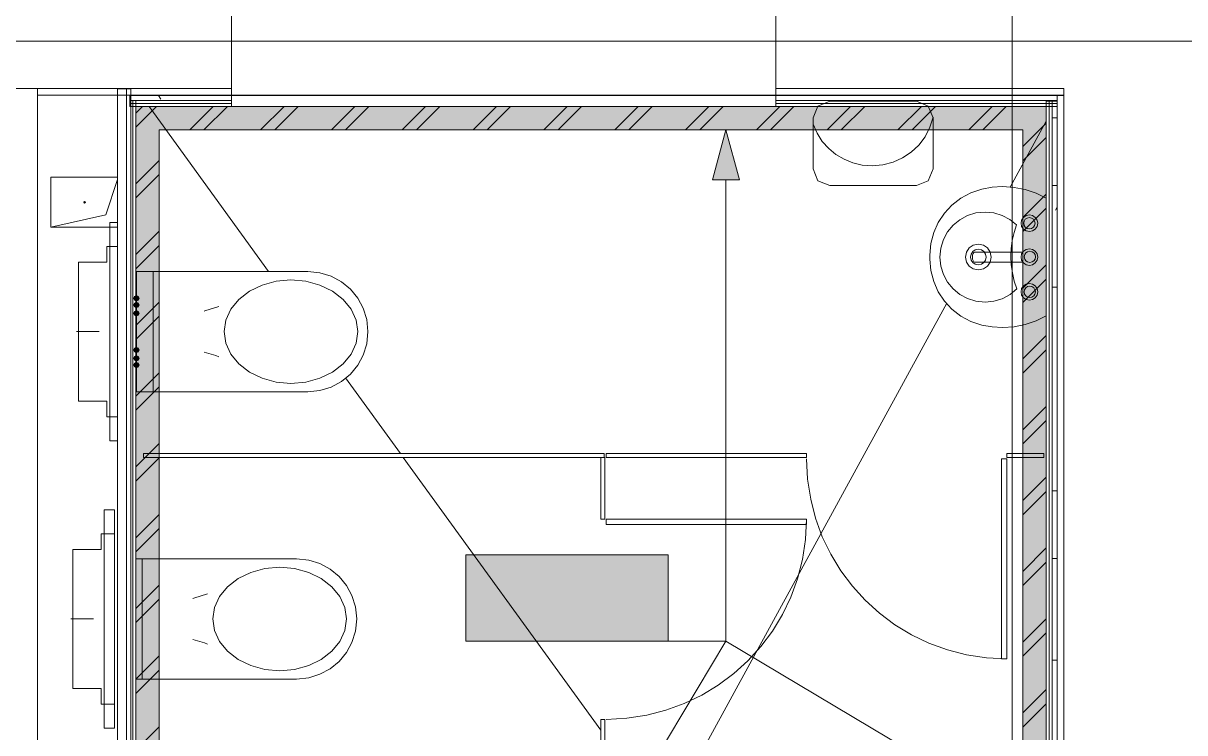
# Model space of a CAD drawing. Header units: millimetres. Extents: x -546 to 1681, y -650 to 1730.
# Drawn here: x 375.55 to 410.35, y 469.64 to 490.91 of the extents above; entities that cross this region are included whole.
import ezdxf

# ---------------------------------------------------------------- set-up
doc = ezdxf.new("R2010")
doc.units = ezdxf.units.MM

msp = doc.modelspace()

# ---------------------------------------------------------------- hatches: boundary and pattern name
at = {"true_color": 0xcccccc}
h = msp.add_hatch(color=254, dxfattribs=at)
h.dxf.hatch_style = 2
h.paths.add_polyline_path([(379.627, 487.709), (378.927, 487.709), (378.927, 488.409)])
h = msp.add_hatch(color=254, dxfattribs=at)
h.dxf.hatch_style = 2
h.paths.add_polyline_path([(379.627, 488.409), (379.627, 487.709), (378.927, 488.409)])
h = msp.add_hatch(color=254, dxfattribs=at)
h.dxf.hatch_style = 2
h.paths.add_polyline_path([(379.627, 487.709), (379.627, 488.409), (405.497, 488.409), (405.497, 487.709)])
h = msp.add_hatch(color=254, dxfattribs=at)
h.dxf.hatch_style = 2
h.paths.add_polyline_path([(405.497, 487.709), (405.497, 488.409), (406.197, 488.409)])
h = msp.add_hatch(color=254, dxfattribs=at)
h.dxf.hatch_style = 2
h.paths.add_polyline_path([(405.497, 487.709), (406.197, 488.409), (406.197, 487.709)])
h = msp.add_hatch(color=254, dxfattribs=at)
h.dxf.hatch_style = 2
h.paths.add_polyline_path([(379.627, 458.874), (378.927, 458.874), (378.927, 487.709), (379.627, 487.709)])
at = {"true_color": 0x0077b0}
h = msp.add_hatch(color=144, dxfattribs=at)
h.dxf.hatch_style = 2
h.paths.add_polyline_path([(396.602, 487.709), (397.002, 486.216), (396.202, 486.216)])
at = {"true_color": 0xcccccc}
h = msp.add_hatch(color=254, dxfattribs=at)
h.dxf.hatch_style = 2
h.paths.add_polyline_path([(405.497, 487.709), (406.197, 487.709), (406.197, 415.989), (405.497, 415.989)])
h = msp.add_hatch(color=7)
h.dxf.hatch_style = 2
h.paths.add_polyline_path([(378.946, 482.574), (379.009, 482.6), (379.036, 482.664), (379.009, 482.727), (378.946, 482.754), (378.936, 482.754), (378.872, 482.727), (378.846, 482.664), (378.872, 482.6), (378.936, 482.574)])
h = msp.add_hatch(color=7)
h.dxf.hatch_style = 2
h.paths.add_polyline_path([(378.936, 482.554), (378.872, 482.527), (378.846, 482.464), (378.872, 482.4), (378.936, 482.374), (378.946, 482.374), (379.009, 482.4), (379.036, 482.464), (379.009, 482.527), (378.946, 482.554)])
h = msp.add_hatch(color=7)
h.dxf.hatch_style = 2
h.paths.add_polyline_path([(378.946, 482.124), (379.009, 482.15), (379.036, 482.214), (379.009, 482.277), (378.946, 482.304), (378.936, 482.304), (378.872, 482.277), (378.846, 482.214), (378.872, 482.15), (378.936, 482.124)])
h = msp.add_hatch(color=7)
h.dxf.hatch_style = 2
h.paths.add_polyline_path([(378.936, 481.204), (378.872, 481.177), (378.846, 481.114), (378.872, 481.05), (378.936, 481.024), (378.946, 481.024), (379.009, 481.05), (379.036, 481.114), (379.009, 481.177), (378.946, 481.204)])
h = msp.add_hatch(color=7)
h.dxf.hatch_style = 2
h.paths.add_polyline_path([(378.946, 480.774), (379.009, 480.8), (379.036, 480.864), (379.009, 480.927), (378.946, 480.954), (378.936, 480.954), (378.872, 480.927), (378.846, 480.864), (378.872, 480.8), (378.936, 480.774)])
h = msp.add_hatch(color=7)
h.dxf.hatch_style = 2
h.paths.add_polyline_path([(378.936, 480.754), (378.872, 480.727), (378.846, 480.664), (378.872, 480.6), (378.936, 480.574), (378.946, 480.574), (379.009, 480.6), (379.036, 480.664), (379.009, 480.727), (378.946, 480.754)])
at = {"true_color": 0xffffff}
h = msp.add_hatch(color=7, dxfattribs=at)
h.dxf.hatch_style = 2
h.paths.add_polyline_path([(388.807, 474.977), (394.867, 474.977), (394.867, 472.389), (388.807, 472.389)])
h = msp.add_hatch(color=7, dxfattribs=at)
h.dxf.hatch_style = 2
h.paths.add_polyline_path([(388.807, 474.977), (394.867, 474.977), (394.867, 472.389), (388.807, 472.389)])
h = msp.add_hatch(color=7, dxfattribs=at)
h.dxf.hatch_style = 2
h.paths.add_polyline_path([(388.807, 474.977), (394.867, 474.977), (394.867, 472.389), (388.807, 472.389)])
at = {"true_color": 0x0077b0}
h = msp.add_hatch(color=144, dxfattribs=at)
h.dxf.hatch_style = 2
h.paths.add_polyline_path([(389.11, 474.993), (390.12, 474.993), (390.194, 474.968), (390.219, 474.891), (390.219, 473.074), (390.194, 472.999), (390.12, 472.975), (390.044, 472.999), (390.018, 473.074), (390.018, 474.79), (389.211, 474.79), (389.211, 473.074), (389.186, 472.999), (389.11, 472.975), (389.034, 472.999), (389.008, 473.074), (389.008, 474.891), (389.034, 474.968)])
h = msp.add_hatch(color=144, dxfattribs=at)
h.dxf.hatch_style = 2
h.paths.add_polyline_path([(389.11, 474.993), (390.12, 474.993), (390.194, 474.968), (390.219, 474.891), (390.219, 473.074), (390.194, 472.999), (390.12, 472.975), (390.044, 472.999), (390.018, 473.074), (390.018, 474.79), (389.211, 474.79), (389.211, 473.074), (389.186, 472.999), (389.11, 472.975), (389.034, 472.999), (389.008, 473.074), (389.008, 474.891), (389.034, 474.968)])
h = msp.add_hatch(color=144, dxfattribs=at)
h.dxf.hatch_style = 2
h.paths.add_polyline_path([(389.11, 474.993), (390.12, 474.993), (390.194, 474.968), (390.219, 474.891), (390.219, 473.074), (390.194, 472.999), (390.12, 472.975), (390.044, 472.999), (390.018, 473.074), (390.018, 474.79), (389.211, 474.79), (389.211, 473.074), (389.186, 472.999), (389.11, 472.975), (389.034, 472.999), (389.008, 473.074), (389.008, 474.891), (389.034, 474.968)])
h = msp.add_hatch(color=144, dxfattribs=at)
h.dxf.hatch_style = 2
h.paths.add_polyline_path([(390.624, 473.074), (390.624, 474.891), (390.649, 474.968), (390.725, 474.993), (390.801, 474.968), (390.827, 474.891), (390.827, 474.186), (391.634, 474.186), (391.634, 474.891), (391.659, 474.968), (391.736, 474.993), (391.809, 474.968), (391.834, 474.891), (391.834, 473.074), (391.809, 472.999), (391.736, 472.975), (391.659, 472.999), (391.634, 473.074), (391.634, 473.983), (390.827, 473.983), (390.827, 473.074), (390.801, 472.999), (390.725, 472.975), (390.649, 472.999)])
h = msp.add_hatch(color=144, dxfattribs=at)
h.dxf.hatch_style = 2
h.paths.add_polyline_path([(390.624, 473.074), (390.624, 474.891), (390.649, 474.968), (390.725, 474.993), (390.801, 474.968), (390.827, 474.891), (390.827, 474.186), (391.634, 474.186), (391.634, 474.891), (391.659, 474.968), (391.736, 474.993), (391.809, 474.968), (391.834, 474.891), (391.834, 473.074), (391.809, 472.999), (391.736, 472.975), (391.659, 472.999), (391.634, 473.074), (391.634, 473.983), (390.827, 473.983), (390.827, 473.074), (390.801, 472.999), (390.725, 472.975), (390.649, 472.999)])
h = msp.add_hatch(color=144, dxfattribs=at)
h.dxf.hatch_style = 2
h.paths.add_polyline_path([(390.624, 473.074), (390.624, 474.891), (390.649, 474.968), (390.725, 474.993), (390.801, 474.968), (390.827, 474.891), (390.827, 474.186), (391.634, 474.186), (391.634, 474.891), (391.659, 474.968), (391.736, 474.993), (391.809, 474.968), (391.834, 474.891), (391.834, 473.074), (391.809, 472.999), (391.736, 472.975), (391.659, 472.999), (391.634, 473.074), (391.634, 473.983), (390.827, 473.983), (390.827, 473.074), (390.801, 472.999), (390.725, 472.975), (390.649, 472.999)])
h = msp.add_hatch(color=144, dxfattribs=at)
h.dxf.hatch_style = 2
h.paths.add_polyline_path([(394.159, 474.993), (394.259, 474.984), (394.352, 474.957), (394.438, 474.911), (394.514, 474.847), (394.579, 474.769), (394.626, 474.683), (394.654, 474.59), (394.664, 474.488), (394.641, 474.344), (394.571, 474.197), (393.936, 473.176), (394.562, 473.176), (394.638, 473.151), (394.664, 473.074), (394.638, 472.999), (394.562, 472.975), (393.755, 472.975), (393.679, 472.999), (393.654, 473.074), (393.67, 473.134), (394.41, 474.321), (394.448, 474.404), (394.461, 474.488), (394.439, 474.605), (394.373, 474.702), (394.276, 474.769), (394.159, 474.79), (394.074, 474.774), (393.993, 474.727), (393.916, 474.647), (393.843, 474.536), (393.807, 474.5), (393.755, 474.488), (393.679, 474.514), (393.654, 474.59), (393.662, 474.629), (393.764, 474.789), (393.881, 474.902), (394.012, 474.971)])
h = msp.add_hatch(color=144, dxfattribs=at)
h.dxf.hatch_style = 2
h.paths.add_polyline_path([(394.159, 474.993), (394.259, 474.984), (394.352, 474.957), (394.438, 474.911), (394.514, 474.847), (394.579, 474.769), (394.626, 474.683), (394.654, 474.59), (394.664, 474.488), (394.641, 474.344), (394.571, 474.197), (393.936, 473.176), (394.562, 473.176), (394.638, 473.151), (394.664, 473.074), (394.638, 472.999), (394.562, 472.975), (393.755, 472.975), (393.679, 472.999), (393.654, 473.074), (393.67, 473.134), (394.41, 474.321), (394.448, 474.404), (394.461, 474.488), (394.439, 474.605), (394.373, 474.702), (394.276, 474.769), (394.159, 474.79), (394.074, 474.774), (393.993, 474.727), (393.916, 474.647), (393.843, 474.536), (393.807, 474.5), (393.755, 474.488), (393.679, 474.514), (393.654, 474.59), (393.662, 474.629), (393.764, 474.789), (393.881, 474.902), (394.012, 474.971)])
h = msp.add_hatch(color=144, dxfattribs=at)
h.dxf.hatch_style = 2
h.paths.add_polyline_path([(394.159, 474.993), (394.259, 474.984), (394.352, 474.957), (394.438, 474.911), (394.514, 474.847), (394.579, 474.769), (394.626, 474.683), (394.654, 474.59), (394.664, 474.488), (394.641, 474.344), (394.571, 474.197), (393.936, 473.176), (394.562, 473.176), (394.638, 473.151), (394.664, 473.074), (394.638, 472.999), (394.562, 472.975), (393.755, 472.975), (393.679, 472.999), (393.654, 473.074), (393.67, 473.134), (394.41, 474.321), (394.448, 474.404), (394.461, 474.488), (394.439, 474.605), (394.373, 474.702), (394.276, 474.769), (394.159, 474.79), (394.074, 474.774), (393.993, 474.727), (393.916, 474.647), (393.843, 474.536), (393.807, 474.5), (393.755, 474.488), (393.679, 474.514), (393.654, 474.59), (393.662, 474.629), (393.764, 474.789), (393.881, 474.902), (394.012, 474.971)])
h = msp.add_hatch(color=144, dxfattribs=at)
h.dxf.hatch_style = 2
h.paths.add_polyline_path([(393.147, 473.478), (392.34, 473.478), (392.264, 473.503), (392.239, 473.58), (392.264, 473.656), (392.34, 473.681), (393.147, 473.681), (393.224, 473.656), (393.249, 473.58), (393.224, 473.503)])
h = msp.add_hatch(color=144, dxfattribs=at)
h.dxf.hatch_style = 2
h.paths.add_polyline_path([(393.147, 473.478), (392.34, 473.478), (392.264, 473.503), (392.239, 473.58), (392.264, 473.656), (392.34, 473.681), (393.147, 473.681), (393.224, 473.656), (393.249, 473.58), (393.224, 473.503)])
h = msp.add_hatch(color=144, dxfattribs=at)
h.dxf.hatch_style = 2
h.paths.add_polyline_path([(393.147, 473.478), (392.34, 473.478), (392.264, 473.503), (392.239, 473.58), (392.264, 473.656), (392.34, 473.681), (393.147, 473.681), (393.224, 473.656), (393.249, 473.58), (393.224, 473.503)])

# ---------------------------------------------------------------- linework, layer by layer
at = {"color": 7, "lineweight": 0}
for points in [[(405.173, 197.821), (405.173, 501.492)], [(381.794, 488.948), (381.794, 492.248)], [(398.094, 492.248), (398.094, 488.948)], [(187.211, 490.372), (863.726, 490.372)], [(375.977, 488.948), (372.177, 488.948)], [(375.977, 488.948), (381.794, 488.948)], [(375.977, 414.559), (375.977, 488.948)], [(378.377, 488.939), (378.377, 457.624)], [(378.777, 488.939), (378.377, 488.939)], [(378.647, 457.894), (378.647, 488.939)], [(378.777, 458.024), (378.777, 488.939)], [(381.794, 488.748), (381.794, 488.948)], [(406.727, 488.948), (398.094, 488.948)], [(398.094, 488.948), (398.094, 488.748)], [(406.727, 488.948), (406.727, 414.559)], [(375.977, 488.748), (381.794, 488.748)], [(381.794, 488.739), (378.746, 488.739)], [(378.746, 488.739), (378.746, 488.409)], [(378.746, 488.589), (381.794, 488.589)], [(378.837, 458.174), (378.837, 488.589)], [(378.927, 458.174), (378.927, 488.589)], [(379.67, 488.63), (379.607, 488.739)], [(398.094, 488.748), (381.794, 488.748)], [(381.794, 488.409), (381.794, 488.739)], [(381.794, 488.739), (398.094, 488.739)], [(398.094, 488.748), (406.727, 488.748)], [(406.727, 488.739), (398.094, 488.739)], [(398.094, 488.739), (398.094, 488.409)], [(398.094, 488.589), (406.527, 488.589)], [(406.527, 488.574), (406.197, 488.574)], [(406.197, 488.574), (406.197, 415.124)], [(406.287, 488.574), (406.287, 415.124)], [(406.377, 488.574), (406.377, 415.124)], [(406.527, 414.559), (406.527, 488.739)], [(378.746, 488.499), (381.794, 488.499)], [(378.746, 488.409), (381.794, 488.409)], [(378.927, 488.409), (378.927, 487.709)], [(405.497, 488.409), (378.927, 488.409)], [(378.927, 488.216), (379.023, 488.313)], [(379.023, 488.313), (379.12, 488.409)], [(379.236, 488.101), (379.544, 488.409)], [(382.901, 483.464), (379.318, 488.409)], [(380.541, 487.709), (381.241, 488.409)], [(380.965, 487.709), (381.665, 488.409)], [(398.094, 488.409), (381.794, 488.409)], [(382.662, 487.709), (383.362, 488.409)], [(383.087, 487.709), (383.787, 488.409)], [(384.784, 487.709), (385.484, 488.409)], [(385.208, 487.709), (385.908, 488.409)], [(386.905, 487.709), (387.605, 488.409)], [(387.329, 487.709), (388.029, 488.409)], [(389.026, 487.709), (389.726, 488.409)], [(389.451, 487.709), (390.151, 488.409)], [(391.148, 487.709), (391.848, 488.409)], [(391.572, 487.709), (392.272, 488.409)], [(393.269, 487.709), (393.969, 488.409)], [(393.693, 487.709), (394.393, 488.409)], [(395.39, 487.709), (396.09, 488.409)], [(395.815, 487.709), (396.515, 488.409)], [(397.512, 487.709), (398.212, 488.409)], [(397.936, 487.709), (398.636, 488.409)], [(398.094, 488.499), (406.527, 488.499)], [(398.094, 488.409), (406.527, 488.409)], [(399.633, 487.709), (400.333, 488.409)], [(400.057, 487.709), (400.757, 488.409)], [(401.754, 487.709), (402.454, 488.409)], [(402.179, 487.709), (402.879, 488.409)], [(403.876, 487.709), (404.576, 488.409)], [(404.3, 487.709), (405, 488.409)], [(406.197, 488.409), (405.497, 488.409)], [(406.197, 415.989), (406.197, 488.409)], [(378.927, 487.792), (379.236, 488.101)], [(405.114, 485.992), (406.197, 487.977)], [(405.997, 487.709), (406.197, 487.909)], [(406.377, 488.074), (406.523, 488.074)], [(378.927, 487.709), (378.927, 458.174)], [(379.627, 487.709), (405.497, 487.709)], [(379.627, 458.874), (379.627, 487.709)], [(405.497, 487.209), (405.997, 487.709)], [(405.497, 487.709), (405.497, 415.989)], [(405.497, 486.785), (406.197, 487.485)], [(378.927, 486.095), (379.627, 486.795)], [(376.377, 484.792), (376.377, 486.292)], [(376.377, 486.292), (378.377, 486.292)], [(378.377, 486.292), (376.377, 486.292)], [(376.377, 486.292), (376.377, 484.792)], [(378.377, 486.221), (378.026, 485.167)], [(378.927, 485.671), (379.627, 486.371)], [(402.712, 483.9), (402.711, 483.959), (402.74, 484.304), (402.825, 484.632), (402.962, 484.938), (403.146, 485.216), (403.372, 485.46), (403.637, 485.665), (403.937, 485.826), (404.266, 485.936)], [(402.712, 483.9), (402.711, 483.959), (402.74, 484.304), (402.825, 484.632), (402.962, 484.938), (403.146, 485.216), (403.372, 485.46), (403.637, 485.665), (403.937, 485.826), (404.266, 485.936)], [(404.266, 485.936), (404.575, 485.992), (404.89, 486.011), (405.231, 485.988), (405.566, 485.923), (405.889, 485.814), (406.197, 485.665)], [(404.266, 485.936), (404.575, 485.992), (404.89, 486.011), (405.231, 485.988), (405.566, 485.923), (405.889, 485.814), (406.197, 485.665)], [(405.497, 485.088), (406.197, 485.788)], [(406.377, 486.042), (406.523, 486.042)], [(377.364, 485.542), (377.389, 485.567), (377.414, 485.542)], [(377.364, 485.542), (377.377, 485.564)], [(377.414, 485.542), (377.389, 485.517), (377.364, 485.542)], [(377.413, 485.536), (377.389, 485.517), (377.377, 485.521)], [(377.389, 485.567), (377.413, 485.549)], [(406.523, 485.398), (406.471, 485.306)], [(378.026, 485.167), (376.377, 484.792)], [(405.317, 482.946), (405.111, 482.776), (404.878, 482.652), (404.626, 482.576), (404.362, 482.55), (404.089, 482.577), (403.836, 482.656), (403.607, 482.78), (403.407, 482.945), (403.242, 483.145), (403.118, 483.374), (403.039, 483.627), (403.012, 483.9), (403.039, 484.171), (403.118, 484.425), (403.242, 484.654), (403.407, 484.854), (403.607, 485.019), (403.836, 485.143), (404.089, 485.222), (404.362, 485.25), (404.623, 485.224), (404.873, 485.149), (405.103, 485.027), (405.308, 484.862)], [(405.69, 484.662), (405.592, 484.681), (405.513, 484.735), (405.459, 484.814), (405.44, 484.912), (405.459, 485.009), (405.513, 485.088), (405.592, 485.142), (405.69, 485.162)], [(405.497, 484.664), (406.197, 485.364)], [(405.69, 484.742), (405.623, 484.755), (405.569, 484.791), (405.533, 484.845), (405.52, 484.912), (405.533, 484.978), (405.569, 485.032), (405.623, 485.068), (405.69, 485.082)], [(405.69, 485.162), (405.787, 485.142), (405.866, 485.088), (405.92, 485.009), (405.94, 484.912), (405.92, 484.814), (405.866, 484.735), (405.787, 484.681), (405.69, 484.662)], [(405.69, 485.082), (405.756, 485.068), (405.81, 485.032), (405.846, 484.978), (405.86, 484.912), (405.846, 484.845), (405.81, 484.791), (405.756, 484.755), (405.69, 484.742)], [(378.377, 484.792), (376.377, 484.792)], [(376.377, 484.792), (378.146, 484.792)], [(378.146, 478.389), (378.146, 484.939)], [(378.146, 484.939), (378.377, 484.939)], [(405.317, 482.946), (405.238, 483.181), (405.181, 483.422), (405.146, 483.667), (405.135, 483.915), (405.146, 484.157), (405.178, 484.396), (405.232, 484.632), (405.308, 484.862)], [(378.927, 483.974), (379.627, 484.674)], [(378.056, 484.214), (378.056, 483.744)], [(378.377, 484.214), (378.056, 484.214)], [(378.927, 483.549), (379.627, 484.249)], [(404.162, 483.514), (404.011, 483.544), (403.888, 483.627), (403.806, 483.749), (403.776, 483.9), (403.806, 484.05), (403.888, 484.172), (404.011, 484.254), (404.162, 484.285)], [(404.162, 483.665), (404.07, 483.683), (403.995, 483.733), (403.945, 483.808), (403.927, 483.9), (403.945, 483.991), (403.995, 484.065), (404.07, 484.116), (404.162, 484.135)], [(404.048, 483.749), (404.023, 483.76), (404.002, 483.792), (403.989, 483.84), (403.984, 483.899), (403.989, 483.957), (404.002, 484.005), (404.023, 484.037), (404.048, 484.049)], [(404.048, 484.05), (405.49, 484.05)], [(404.162, 484.285), (404.312, 484.254), (404.434, 484.172), (404.516, 484.05), (404.547, 483.9), (404.516, 483.749), (404.434, 483.627), (404.312, 483.544), (404.162, 483.514)], [(404.162, 484.135), (404.253, 484.116), (404.327, 484.065), (404.377, 483.991), (404.396, 483.9), (404.377, 483.808), (404.327, 483.733), (404.253, 483.683), (404.162, 483.665)], [(405.69, 483.65), (405.592, 483.669), (405.513, 483.723), (405.459, 483.802), (405.44, 483.9), (405.459, 483.997), (405.513, 484.076), (405.592, 484.13), (405.69, 484.15)], [(405.537, 483.907), (405.55, 483.972), (405.586, 484.025), (405.639, 484.061), (405.705, 484.075), (405.77, 484.061), (405.823, 484.025), (405.859, 483.972), (405.873, 483.907)], [(405.69, 484.15), (405.787, 484.13), (405.866, 484.076), (405.92, 483.997), (405.94, 483.9), (405.92, 483.802), (405.866, 483.723), (405.787, 483.669), (405.69, 483.65)], [(377.206, 483.744), (377.206, 479.584)], [(378.056, 483.744), (377.206, 483.744)], [(404.266, 481.863), (403.937, 481.972), (403.637, 482.133), (403.372, 482.338), (403.146, 482.582), (402.962, 482.86), (402.825, 483.166), (402.74, 483.495), (402.711, 483.841), (402.712, 483.9)], [(404.266, 481.863), (403.937, 481.972), (403.637, 482.133), (403.372, 482.338), (403.146, 482.582), (402.962, 482.86), (402.825, 483.166), (402.74, 483.495), (402.711, 483.841), (402.712, 483.9)], [(404.048, 483.75), (405.49, 483.75)], [(405.497, 482.967), (406.197, 483.667)], [(405.873, 483.907), (405.859, 483.841), (405.823, 483.788), (405.77, 483.752), (405.705, 483.739), (405.639, 483.752), (405.586, 483.788), (405.55, 483.841), (405.537, 483.907)], [(384.077, 483.464), (378.946, 483.464)], [(378.946, 483.464), (378.946, 479.864)], [(378.946, 479.864), (378.946, 483.464)], [(378.946, 483.464), (379.446, 483.464)], [(379.446, 483.464), (379.446, 479.864)], [(384.077, 483.464), (384.439, 483.427), (384.777, 483.322), (385.083, 483.156), (385.349, 482.936), (385.569, 482.67), (385.735, 482.364), (385.84, 482.026), (385.877, 481.664), (385.84, 481.301), (385.735, 480.963), (385.569, 480.657), (385.349, 480.391), (385.083, 480.171), (384.777, 480.005), (384.439, 479.9), (384.077, 479.864)], [(382.324, 482.876), (382.703, 483.06)], [(382.703, 483.06), (383.126, 483.175)], [(383.126, 483.175), (383.571, 483.214)], [(383.571, 483.214), (384.016, 483.175)], [(384.016, 483.175), (384.439, 483.06)], [(384.439, 483.06), (384.818, 482.876)], [(405.69, 482.607), (405.592, 482.626), (405.513, 482.679), (405.459, 482.759), (405.44, 482.857), (405.459, 482.954), (405.513, 483.033), (405.592, 483.087), (405.69, 483.107)], [(405.497, 482.542), (406.197, 483.242)], [(405.701, 482.687), (405.634, 482.7), (405.58, 482.736), (405.544, 482.79), (405.531, 482.857), (405.544, 482.922), (405.58, 482.976), (405.634, 483.013), (405.701, 483.027)], [(405.69, 483.107), (405.787, 483.087), (405.866, 483.033), (405.92, 482.954), (405.94, 482.857), (405.92, 482.759), (405.866, 482.679), (405.787, 482.626), (405.69, 482.607)], [(405.701, 483.027), (405.766, 483.013), (405.82, 482.976), (405.857, 482.922), (405.871, 482.857), (405.857, 482.79), (405.82, 482.736), (405.766, 482.7), (405.701, 482.687)], [(406.377, 482.994), (406.524, 482.994)], [(378.936, 482.664), (378.936, 482.464)], [(378.936, 482.664), (378.936, 482.464)], [(381.769, 482.336), (382.007, 482.63)], [(382.007, 482.63), (382.324, 482.876)], [(384.818, 482.876), (385.135, 482.63)], [(385.135, 482.63), (385.373, 482.336)], [(378.927, 481.852), (379.627, 482.552)], [(380.995, 482.287), (380.968, 482.281)], [(381.409, 482.414), (380.995, 482.287)], [(381.621, 482.009), (381.769, 482.336)], [(385.373, 482.336), (385.521, 482.009)], [(395.427, 468.247), (403.216, 482.515)], [(378.927, 481.428), (379.627, 482.128)], [(378.936, 482.214), (378.936, 481.114)], [(378.936, 482.214), (378.936, 482.195)], [(381.571, 481.664), (381.621, 482.009)], [(385.521, 482.009), (385.571, 481.664)], [(406.197, 482.134), (405.889, 481.984), (405.566, 481.876), (405.231, 481.81), (404.89, 481.788), (404.575, 481.806), (404.266, 481.863)], [(406.197, 482.134), (405.889, 481.984), (405.566, 481.876), (405.231, 481.81), (404.89, 481.788), (404.575, 481.806), (404.266, 481.863)], [(377.823, 481.664), (377.143, 481.664)], [(381.621, 481.319), (381.571, 481.664)], [(385.571, 481.664), (385.521, 481.319)], [(381.769, 480.991), (381.621, 481.319)], [(385.521, 481.319), (385.373, 480.991)], [(405.497, 480.845), (406.197, 481.545)], [(378.936, 481.133), (378.936, 481.114)], [(380.968, 481.046), (381.322, 480.947)], [(381.322, 480.947), (381.409, 480.914)], [(382.007, 480.697), (381.769, 480.991)], [(385.373, 480.991), (385.135, 480.697)], [(405.497, 480.421), (406.197, 481.121)], [(378.936, 480.864), (378.936, 480.664)], [(378.936, 480.864), (378.936, 480.664)], [(382.324, 480.452), (382.007, 480.697)], [(385.135, 480.697), (384.818, 480.452)], [(378.927, 479.731), (379.627, 480.431)], [(382.703, 480.267), (382.324, 480.452)], [(383.126, 480.153), (382.703, 480.267)], [(384.439, 480.267), (384.016, 480.153)], [(384.818, 480.452), (384.439, 480.267)], [(386.849, 478.015), (385.207, 480.282)], [(378.927, 479.307), (379.627, 480.007)], [(378.946, 479.864), (384.077, 479.864)], [(379.446, 479.864), (378.946, 479.864)], [(383.571, 480.114), (383.126, 480.153)], [(384.016, 480.153), (383.571, 480.114)], [(377.206, 479.584), (378.056, 479.584)], [(378.056, 479.584), (378.056, 479.114)], [(405.497, 478.724), (406.197, 479.424)], [(378.056, 479.114), (378.377, 479.114)], [(405.497, 478.3), (406.197, 479)], [(378.377, 478.389), (378.146, 478.389)], [(378.927, 477.61), (379.627, 478.31)], [(378.927, 477.185), (379.627, 477.886)], [(392.957, 478.015), (379.157, 478.015)], [(379.157, 478.015), (379.157, 477.895)], [(379.157, 477.895), (392.957, 477.895)], [(392.857, 469.723), (386.936, 477.895)], [(392.977, 477.895), (392.857, 477.895)], [(392.857, 477.895), (392.857, 476.044)], [(392.957, 477.895), (392.957, 478.015)], [(392.977, 476.044), (392.977, 477.895)], [(399.017, 478.015), (393.017, 478.015)], [(393.017, 478.015), (393.017, 477.895)], [(393.017, 477.895), (399.017, 477.895)], [(399.017, 477.895), (399.017, 478.015)], [(405.017, 471.854), (404.403, 471.885), (403.808, 471.976), (403.233, 472.124), (402.681, 472.326), (402.157, 472.579), (401.662, 472.879), (401.2, 473.225), (400.774, 473.612), (400.387, 474.038), (400.042, 474.5), (399.741, 474.994), (399.488, 475.519), (399.286, 476.07), (399.139, 476.645), (399.048, 477.241), (399.017, 477.855)], [(404.857, 477.855), (405.017, 477.855)], [(404.857, 477.855), (404.857, 471.854)], [(406.127, 478.015), (405.017, 478.015)], [(405.017, 478.015), (405.017, 477.895)], [(405.017, 477.895), (406.127, 477.895)], [(405.017, 477.855), (405.017, 471.854)], [(406.127, 477.895), (406.127, 478.015)], [(405.497, 476.602), (406.197, 477.303)], [(405.497, 476.177), (406.197, 476.877)], [(406.377, 476.897), (406.524, 476.897)], [(377.977, 469.777), (377.977, 476.327)], [(377.977, 476.327), (378.287, 476.327)], [(378.287, 476.327), (378.287, 469.777)], [(378.927, 475.487), (379.627, 476.187)], [(392.857, 476.044), (392.977, 476.044)], [(399.017, 476.044), (398.986, 475.431), (398.895, 474.835), (398.747, 474.26), (398.545, 473.709), (398.293, 473.184), (397.992, 472.69), (397.647, 472.228), (397.259, 471.802), (396.833, 471.415), (396.371, 471.069), (395.877, 470.769), (395.352, 470.516), (394.801, 470.314), (394.226, 470.166), (393.63, 470.075), (393.017, 470.044)], [(393.017, 475.884), (393.017, 476.044)], [(393.017, 476.044), (399.017, 476.044)], [(399.017, 475.884), (399.017, 476.044)], [(378.927, 475.063), (379.627, 475.763)], [(393.017, 475.884), (399.017, 475.884)], [(377.887, 475.602), (377.887, 475.132)], [(378.287, 475.602), (377.887, 475.602)], [(378.287, 470.502), (378.287, 475.602)], [(377.037, 475.132), (377.037, 470.972)], [(377.887, 475.132), (377.037, 475.132)], [(405.497, 474.48), (406.197, 475.18)], [(383.739, 474.852), (378.927, 474.852)], [(378.927, 474.852), (379.108, 474.852)], [(379.108, 474.852), (379.108, 471.252)], [(383.739, 474.852), (384.101, 474.816), (384.439, 474.711), (384.745, 474.545), (385.011, 474.325), (385.231, 474.059), (385.397, 473.753), (385.502, 473.415), (385.539, 473.052), (385.502, 472.689), (385.397, 472.351), (385.231, 472.046), (385.011, 471.779), (384.745, 471.56), (384.439, 471.394), (384.101, 471.289), (383.739, 471.252)], [(405.497, 474.056), (406.197, 474.756)], [(406.377, 474.865), (406.524, 474.865)], [(381.67, 474.018), (381.986, 474.263)], [(381.986, 474.263), (382.366, 474.448)], [(382.366, 474.448), (382.788, 474.563)], [(382.788, 474.563), (383.233, 474.602)], [(383.233, 474.602), (383.678, 474.563)], [(383.678, 474.563), (384.101, 474.448)], [(384.101, 474.448), (384.48, 474.263)], [(384.48, 474.263), (384.797, 474.018)], [(378.927, 473.366), (379.627, 474.066)], [(381.431, 473.724), (381.67, 474.018)], [(384.797, 474.018), (385.035, 473.724)], [(378.927, 472.942), (379.627, 473.642)], [(380.657, 473.674), (380.631, 473.669)], [(381.071, 473.802), (380.657, 473.674)], [(381.284, 473.396), (381.431, 473.724)], [(385.035, 473.724), (385.183, 473.396)], [(381.233, 473.052), (381.284, 473.396)], [(385.183, 473.396), (385.233, 473.052)], [(377.654, 473.052), (376.974, 473.052)], [(381.284, 472.707), (381.233, 473.052)], [(385.233, 473.052), (385.183, 472.707)], [(405.497, 472.359), (406.197, 473.059)], [(381.431, 472.379), (381.284, 472.707)], [(385.183, 472.707), (385.035, 472.379)], [(405.497, 471.935), (406.197, 472.635)], [(380.631, 472.434), (380.985, 472.335)], [(380.985, 472.335), (381.071, 472.302)], [(381.67, 472.085), (381.431, 472.379)], [(385.035, 472.379), (384.797, 472.085)], [(378.927, 471.245), (379.627, 471.945)], [(381.986, 471.84), (381.67, 472.085)], [(382.366, 471.655), (381.986, 471.84)], [(384.48, 471.84), (384.101, 471.655)], [(384.797, 472.085), (384.48, 471.84)], [(404.857, 471.854), (405.017, 471.854)], [(378.927, 470.821), (379.627, 471.521)], [(382.788, 471.54), (382.366, 471.655)], [(383.233, 471.502), (382.788, 471.54)], [(383.678, 471.54), (383.233, 471.502)], [(384.101, 471.655), (383.678, 471.54)], [(406.377, 471.817), (406.524, 471.817)], [(378.927, 471.252), (383.739, 471.252)], [(379.108, 471.252), (378.927, 471.252)], [(377.037, 470.972), (377.887, 470.972)], [(377.887, 470.972), (377.887, 470.502)], [(405.497, 470.238), (406.197, 470.938)], [(377.887, 470.502), (378.287, 470.502)], [(405.497, 469.813), (406.197, 470.513)], [(378.287, 469.777), (377.977, 469.777)], [(378.927, 469.124), (379.627, 469.824)], [(392.977, 470.044), (392.857, 470.044)], [(392.857, 470.044), (392.857, 468.194)], [(392.977, 468.194), (392.977, 470.044)]]:
    msp.add_lwpolyline(points, dxfattribs=at)
at = {"color": 253, "lineweight": 0, "true_color": 0x999999}
for points in [[(399.357, 488.423), (399.711, 488.57)], [(399.711, 488.57), (402.309, 488.57)], [(402.309, 488.57), (402.662, 488.423)], [(399.211, 488.07), (399.357, 488.423)], [(402.662, 488.423), (402.809, 488.07)], [(402.809, 488.097), (402.711, 487.788), (402.565, 487.506), (402.376, 487.256), (402.15, 487.043), (401.892, 486.869), (401.607, 486.74), (401.3, 486.659), (400.978, 486.632), (400.685, 486.654), (400.404, 486.721), (400.14, 486.829), (399.896, 486.974), (399.678, 487.155), (399.487, 487.368), (399.33, 487.61), (399.211, 487.878)], [(399.211, 486.541), (399.211, 488.07)], [(402.809, 488.07), (402.809, 486.541)], [(399.357, 486.188), (399.211, 486.541)], [(402.809, 486.541), (402.662, 486.188)], [(399.711, 486.041), (399.357, 486.188)], [(402.662, 486.188), (402.309, 486.041)], [(402.309, 486.041), (399.711, 486.041)]]:
    msp.add_lwpolyline(points, dxfattribs=at)
at = {"color": 144, "lineweight": 0, "true_color": 0x0077b0}
for points in [[(396.602, 487.709), (396.202, 486.216)], [(396.602, 487.709), (397.002, 486.216)], [(397.002, 486.216), (396.202, 486.216)], [(396.602, 486.216), (396.602, 472.389)], [(388.807, 474.977), (394.867, 474.977)], [(388.807, 472.389), (388.807, 474.977)], [(388.807, 474.977), (394.867, 474.977)], [(388.807, 472.389), (388.807, 474.977)], [(388.807, 474.977), (394.867, 474.977)], [(388.807, 472.389), (388.807, 474.977)], [(394.867, 474.977), (394.867, 472.389)], [(394.867, 474.977), (394.867, 472.389)], [(394.867, 474.977), (394.867, 472.389)], [(394.867, 472.389), (388.807, 472.389)], [(394.867, 472.389), (388.807, 472.389)], [(394.867, 472.389), (388.807, 472.389)], [(389.303, 460.156), (396.602, 472.389)], [(396.602, 472.389), (394.867, 472.389)], [(396.602, 472.389), (394.867, 472.389)], [(396.602, 472.389), (394.867, 472.389)], [(404.215, 467.846), (396.602, 472.389)]]:
    msp.add_lwpolyline(points, dxfattribs=at)

doc.saveas('drawing.dxf')
